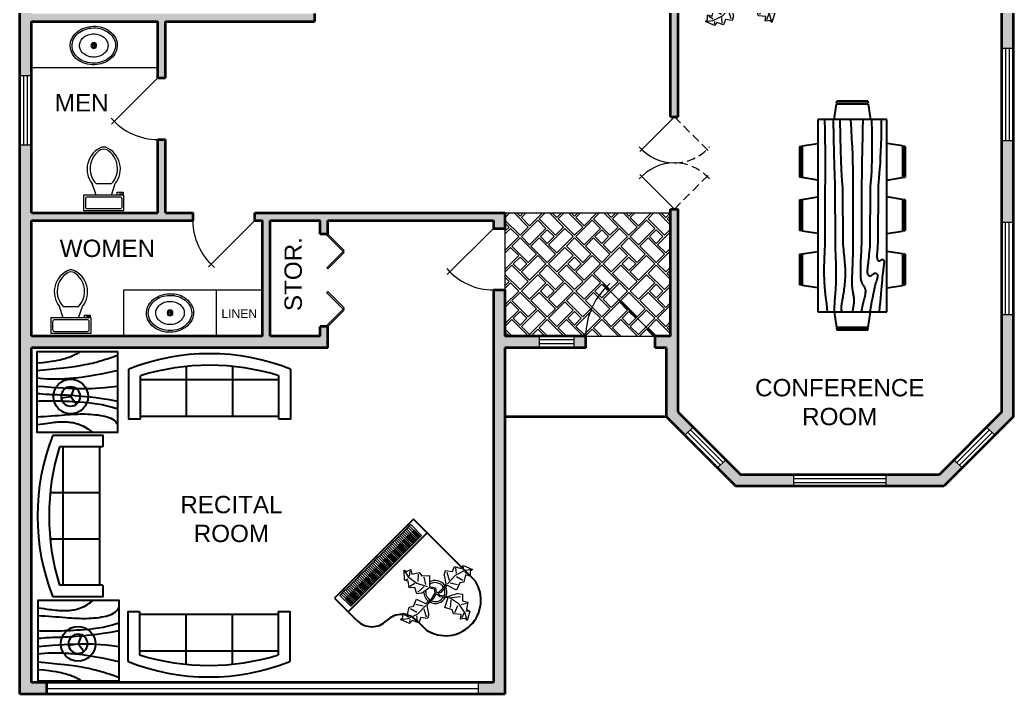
# Model space of a CAD drawing. Extents: x 122 to 1289, y 200 to 994.
# Drawn here: x 122 to 638, y 200 to 550 of the extents above; entities that cross this region are included whole.
import ezdxf

# ---------------------------------------------------------------- set-up
doc = ezdxf.new("R2010")
doc.units = 0
doc.header["$LTSCALE"] = 36
doc.header["$MEASUREMENT"] = 0
doc.linetypes.add('HIDDEN2', pattern=[0.1875, 0.125, -0.0625])
doc.layers.get('0').update_dxf_attribs({"linetype": 'CONTINUOUS', "lineweight": 20})
for name, color, linetype, lineweight in [('ANNOTATION', 161, 'CONTINUOUS', 30), ('base cabinets', 6, 'CONTINUOUS', 20), ('DOORS', 3, 'CONTINUOUS', 18), ('eqiupment', 2, 'CONTINUOUS', 25), ('FURNITURE', 3, 'CONTINUOUS', 30), ('plants', 7, 'CONTINUOUS', 20), ('PLUMBING', 52, 'CONTINUOUS', 20), ('TILE', 253, 'CONTINUOUS', 5), ('WALLS', 7, 'CONTINUOUS', 40), ('walls-pattern', 254, 'CONTINUOUS', 0), ('WINDOWS', 4, 'CONTINUOUS', 18)]:
    doc.layers.add(name, color=color, linetype=linetype, lineweight=lineweight)
doc.styles.add('ROMANS', font='arial.ttf')

# ---------------------------------------------------------------- blocks, each defined once
blk = doc.blocks.new('sqtable')
blk.add_line((0, -42), (42, -42))
for points in [[(0, -4), (1.704, -4.2172), (3.2358, -4.4188), (4.615, -4.604), (5.8615, -4.7721), (6.9951, -4.9224), (8.0357, -5.0541), (9.0031, -5.1667), (9.9171, -5.2594), (10.7951, -5.3316), (11.6445, -5.3836), (12.4702, -5.4157), (13.277, -5.4283), (14.0698, -5.4217), (14.8535, -5.3964), (15.6331, -5.3526), (16.4133, -5.2908), (17.1986, -5.2103), (17.9913, -5.1062), (18.793, -4.9727), (19.6056, -4.8038), (20.4307, -4.5937), (21.2701, -4.3365), (22.1256, -4.0262), (22.9989, -3.6571), (23.888, -3.2272), (24.7756, -2.7516), (25.6408, -2.2491), (26.4624, -1.7387), (27.2195, -1.2395), (27.891, -0.7703), (28.456, -0.3501), (28.8934, 0.002)], [(0, -42), (0, 0), (42, 0), (42, -42)], [(0, -8), (1.8203, -8.1001), (3.6741, -8.2149), (5.5411, -8.3408), (7.4011, -8.4741), (9.2339, -8.6112), (11.0193, -8.7484), (12.7371, -8.8821), (14.3671, -9.0086), (15.8954, -9.1246), (17.3337, -9.2278), (18.6997, -9.3159), (20.0116, -9.387), (21.2871, -9.4389), (22.5442, -9.4696), (23.8008, -9.477), (25.0749, -9.459), (26.3791, -9.4137), (27.7049, -9.3403), (29.0383, -9.2382), (30.3655, -9.1068), (31.6728, -8.9455), (32.9461, -8.7535), (34.1717, -8.5304), (35.3358, -8.2756), (36.4268, -7.9863), (37.443, -7.6521), (38.3849, -7.2603), (39.253, -6.7986), (40.048, -6.2542), (40.7705, -5.6147), (41.421, -4.8674), (42, -4)], [(42, -12), (39.1784, -12.8621), (36.4519, -13.5654), (33.8246, -14.1294), (31.3004, -14.5731), (28.8832, -14.9161), (26.577, -15.1775), (24.3858, -15.3768), (22.3136, -15.5332), (20.3622, -15.6632), (18.5254, -15.7718), (16.7947, -15.8612), (15.1618, -15.9338), (13.6183, -15.9916), (12.1558, -16.0369), (10.7659, -16.0718), (9.4403, -16.0987), (8.1703, -16.1191), (6.9461, -16.1325), (5.7577, -16.1377), (4.595, -16.1335), (3.4479, -16.1188), (2.3064, -16.0924), (1.1604, -16.0532), (0, -16)], [(42, -16), (37.6529, -16.7365), (33.8802, -17.329), (30.6179, -17.7961), (27.8015, -18.1561), (25.3668, -18.4275), (23.2497, -18.6288), (21.3859, -18.7785), (19.7111, -18.8949), (18.1693, -18.9939), (16.7375, -19.0795), (15.401, -19.1534), (14.1449, -19.217), (12.9544, -19.2717), (11.8148, -19.3191), (10.7113, -19.3606), (9.6291, -19.3976), (8.5534, -19.4323), (7.47, -19.4689), (6.3643, -19.5122), (5.222, -19.5672), (4.0288, -19.6386), (2.7703, -19.7313), (1.4321, -19.8501), (0, -20)], [(0, -24), (3.9243, -23.6805), (7.4766, -23.4138), (10.6891, -23.1954), (13.5943, -23.0205), (16.2247, -22.8847), (18.6125, -22.7832), (20.7903, -22.7116), (22.7903, -22.6651), (24.6563, -22.642), (26.4764, -22.6507), (28.35, -22.7024), (30.3766, -22.8084), (32.6555, -22.98), (35.2861, -23.2283), (38.3678, -23.5645), (42, -24)], [(42, -32), (37.392, -31.017), (33.4585, -30.2231), (30.1291, -29.5949), (27.3334, -29.109), (25.0009, -28.742), (23.0612, -28.4707), (21.4439, -28.2716), (20.0786, -28.1215), (18.8998, -28.0002), (17.8609, -27.9014), (16.9206, -27.8219), (16.0371, -27.7588), (15.1691, -27.709), (14.2748, -27.6693), (13.3128, -27.6368), (12.2415, -27.6083), (11.0295, -27.5824), (9.6867, -27.5643), (8.233, -27.5608), (6.6884, -27.5787), (5.0728, -27.6248), (3.4062, -27.7058), (1.7086, -27.8286), (0, -28)], [(0, -32), (5.4026, -32.5358), (9.9494, -33.019), (13.7424, -33.4553), (16.8834, -33.8505), (19.4743, -34.2106), (21.6171, -34.5413), (23.4136, -34.8486), (24.9657, -35.1382), (26.3614, -35.4156), (27.6332, -35.6841), (28.7995, -35.9467), (29.8788, -36.2064), (30.8897, -36.4661), (31.8507, -36.7288), (32.7802, -36.9973), (33.6968, -37.2747), (34.6175, -37.5635), (35.5531, -37.8651), (36.5128, -38.1805), (37.506, -38.5108), (38.5421, -38.8568), (39.6302, -39.2197), (40.7797, -39.6004), (42, -40)], [(0, -36), (3.0098, -36.2857), (5.5354, -36.5643), (7.6368, -36.8359), (9.374, -37.1009), (10.807, -37.3597), (11.9957, -37.6126), (13.0002, -37.8599), (13.8804, -38.102), (14.6874, -38.3393), (15.4365, -38.5729), (16.1338, -38.8041), (16.7858, -39.0341), (17.3987, -39.264), (17.9787, -39.4952), (18.5322, -39.7288), (19.0655, -39.9662), (19.5832, -40.2081), (20.0842, -40.4544), (20.5657, -40.7046), (21.0249, -40.9581), (21.459, -41.2144), (21.8653, -41.4731), (22.2409, -41.7335), (22.5831, -41.9951)]]:
    blk.add_lwpolyline(points)
blk = doc.blocks.new('sofa')
for p, q in [((-12.00002, -32.4421), (-12.00003, -6.5971)), ((11.99997, -32.4421), (11.99998, -6.5971)), ((-36.000027, -34), (-36.000027, -11.4696)), ((-35.999844, -13.3819), (35.9998, -13.3819)), ((35.99998, -34), (35.99998, -11.4696)), ((-36.000027, -32.4421), (35.99998, -32.4421))]:
    blk.add_line(p, q)
for points in [[(-36.000027, -34), (-42.000027, -34), (-42.000027, -8)], [(41.99998, -8), (41.99998, -34), (35.99998, -34)]]:
    blk.add_lwpolyline(points)
for centre, radius, start, end in [((0, -114.25), 114.25, 68.43141, 111.5686), ((-0.00001, -127.1968), 121.1968, 72.72033, 107.2797)]:
    blk.add_arc(centre, radius, start, end)
blk = doc.blocks.new('piano')
for p, q in [((-29, 8.250005), (-29, -27.249995)), ((7, 1.250005), (7, 8.250005)), ((29, -20.749995), (29, -27.249995)), ((29, -27.249995), (-29, -27.249995)), ((-29, -27.249995), (-29, -37.249995)), ((29, -37.249995), (29, -27.249995)), ((-29, -37.249995), (29, -37.249995))]:
    blk.add_line(p, q)
at = {"lineweight": 0}
for p, q in [((-26, -28.249995), (26, -28.249995)), ((-26, -36.249995), (-26, -28.249995)), ((-25.25, -33.249995), (-25.25, -28.249995)), ((-24.75, -28.249995), (-24.75, -33.249995)), ((-24.25, -33.249995), (-24.25, -28.249995)), ((-23.75, -28.249995), (-23.75, -33.249995)), ((-23, -36.249995), (-23, -28.249995)), ((-22.25, -33.249995), (-22.25, -28.249995)), ((-21.75, -28.249995), (-21.75, -33.249995)), ((-21.25, -33.249995), (-21.25, -28.249995)), ((-20.75, -28.249995), (-20.75, -33.249995)), ((-20.25, -33.249995), (-20.25, -28.249995)), ((-19.75, -28.249995), (-19.75, -33.249995)), ((-19, -36.249995), (-19, -28.249995)), ((-18.25, -33.249995), (-18.25, -28.249995)), ((-17.75, -28.249995), (-17.75, -33.249995)), ((-17.25, -33.249995), (-17.25, -28.249995)), ((-16.75, -28.249995), (-16.75, -33.249995)), ((-16, -36.249995), (-16, -28.249995)), ((-15.25, -33.249995), (-15.25, -28.249995)), ((-14.75, -28.249995), (-14.75, -33.249995)), ((-14.25, -33.249995), (-14.25, -28.249995)), ((-13.75, -28.249995), (-13.75, -33.249995)), ((-13.25, -33.249995), (-13.25, -28.249995)), ((-12.75, -28.249995), (-12.75, -33.249995)), ((-12, -36.249995), (-12, -28.249995)), ((-11.25, -33.249995), (-11.25, -28.249995)), ((-10.75, -28.249995), (-10.75, -33.249995)), ((-10.25, -33.249995), (-10.25, -28.249995)), ((-9.75, -28.249995), (-9.75, -33.249995)), ((-9, -36.249995), (-9, -28.249995)), ((-8.25, -33.249995), (-8.25, -28.249995)), ((-7.75, -28.249995), (-7.75, -33.249995)), ((-7.25, -33.249995), (-7.25, -28.249995)), ((-6.75, -28.249995), (-6.75, -33.249995)), ((-6.25, -33.249995), (-6.25, -28.249995)), ((-5.75, -28.249995), (-5.75, -33.249995)), ((-5, -36.249995), (-5, -28.249995)), ((-4.25, -33.249995), (-4.25, -28.249995)), ((-3.75, -28.249995), (-3.75, -33.249995)), ((-3.25, -33.249995), (-3.25, -28.249995)), ((-2.75, -28.249995), (-2.75, -33.249995)), ((-2, -36.249995), (-2, -28.249995)), ((-1.25, -33.249995), (-1.25, -28.249995)), ((-0.75, -28.249995), (-0.75, -33.249995)), ((-0.25, -33.249995), (-0.25, -28.249995)), ((0.25, -28.249995), (0.25, -33.249995)), ((0.75, -33.249995), (0.75, -28.249995)), ((1.25, -28.249995), (1.25, -33.249995)), ((2, -36.249995), (2, -28.249995)), ((2.75, -33.249995), (2.75, -28.249995)), ((3.25, -28.249995), (3.25, -33.249995)), ((3.75, -33.249995), (3.75, -28.249995)), ((4.25, -28.249995), (4.25, -33.249995)), ((5, -36.249995), (5, -28.249995)), ((5.75, -33.249995), (5.75, -28.249995)), ((6.25, -28.249995), (6.25, -33.249995)), ((6.75, -33.249995), (6.75, -28.249995)), ((7.25, -28.249995), (7.25, -33.249995)), ((7.75, -33.249995), (7.75, -28.249995)), ((8.25, -28.249995), (8.25, -33.249995)), ((9, -36.249995), (9, -28.249995)), ((9.75, -33.249995), (9.75, -28.249995)), ((10.25, -28.249995), (10.25, -33.249995)), ((10.75, -33.249995), (10.75, -28.249995)), ((11.25, -28.249995), (11.25, -33.249995)), ((12, -36.249995), (12, -28.249995)), ((12.75, -33.249995), (12.75, -28.249995)), ((13.25, -28.249995), (13.25, -33.249995)), ((13.75, -33.249995), (13.75, -28.249995)), ((14.25, -28.249995), (14.25, -33.249995)), ((14.75, -33.249995), (14.75, -28.249995)), ((15.25, -28.249995), (15.25, -33.249995)), ((16, -36.249995), (16, -28.249995)), ((16.75, -33.249995), (16.75, -28.249995)), ((17.25, -28.249995), (17.25, -33.249995)), ((17.75, -33.249995), (17.75, -28.249995)), ((18.25, -28.249995), (18.25, -33.249995)), ((19, -36.249995), (19, -28.249995)), ((19.75, -33.249995), (19.75, -28.249995)), ((20.25, -28.249995), (20.25, -33.249995)), ((20.75, -33.249995), (20.75, -28.249995)), ((21.25, -28.249995), (21.25, -33.249995)), ((21.75, -33.249995), (21.75, -28.249995)), ((22.25, -28.249995), (22.25, -33.249995)), ((23, -36.249995), (23, -28.249995)), ((23.75, -33.249995), (23.75, -28.249995)), ((24.25, -28.249995), (24.25, -33.249995)), ((24.75, -33.249995), (24.75, -28.249995)), ((25.25, -28.249995), (25.25, -33.249995)), ((26, -36.249995), (26, -28.249995)), ((-25, -33.249995), (-25.25, -33.249995)), ((-25, -36.249995), (-25, -33.249995)), ((-24.75, -33.249995), (-25, -33.249995)), ((-24, -33.249995), (-24.25, -33.249995)), ((-24, -36.249995), (-24, -33.249995)), ((-23.75, -33.249995), (-24, -33.249995)), ((-22, -33.249995), (-22.25, -33.249995)), ((-22, -36.249995), (-22, -33.249995)), ((-21.75, -33.249995), (-22, -33.249995)), ((-21, -33.249995), (-21.25, -33.249995)), ((-21, -36.249995), (-21, -33.249995)), ((-20.75, -33.249995), (-21, -33.249995)), ((-20, -33.249995), (-20.25, -33.249995)), ((-20, -36.249995), (-20, -33.249995)), ((-19.75, -33.249995), (-20, -33.249995)), ((-18, -33.249995), (-18.25, -33.249995)), ((-18, -36.249995), (-18, -33.249995)), ((-17.75, -33.249995), (-18, -33.249995)), ((-17, -33.249995), (-17.25, -33.249995)), ((-17, -36.249995), (-17, -33.249995)), ((-16.75, -33.249995), (-17, -33.249995)), ((-15, -33.249995), (-15.25, -33.249995)), ((-15, -36.249995), (-15, -33.249995)), ((-14.75, -33.249995), (-15, -33.249995)), ((-14, -33.249995), (-14.25, -33.249995)), ((-14, -36.249995), (-14, -33.249995)), ((-13.75, -33.249995), (-14, -33.249995)), ((-13, -33.249995), (-13.25, -33.249995)), ((-13, -36.249995), (-13, -33.249995)), ((-12.75, -33.249995), (-13, -33.249995)), ((-11, -33.249995), (-11.25, -33.249995)), ((-11, -36.249995), (-11, -33.249995)), ((-10.75, -33.249995), (-11, -33.249995)), ((-10, -33.249995), (-10.25, -33.249995)), ((-10, -36.249995), (-10, -33.249995)), ((-9.75, -33.249995), (-10, -33.249995)), ((-8, -33.249995), (-8.25, -33.249995)), ((-8, -36.249995), (-8, -33.249995)), ((-7.75, -33.249995), (-8, -33.249995)), ((-7, -33.249995), (-7.25, -33.249995)), ((-7, -36.249995), (-7, -33.249995)), ((-6.75, -33.249995), (-7, -33.249995)), ((-6, -33.249995), (-6.25, -33.249995)), ((-6, -36.249995), (-6, -33.249995)), ((-5.75, -33.249995), (-6, -33.249995)), ((-4, -33.249995), (-4.25, -33.249995)), ((-4, -36.249995), (-4, -33.249995)), ((-3.75, -33.249995), (-4, -33.249995)), ((-3, -33.249995), (-3.25, -33.249995)), ((-3, -36.249995), (-3, -33.249995)), ((-2.75, -33.249995), (-3, -33.249995)), ((-1, -33.249995), (-1.25, -33.249995)), ((-1, -36.249995), (-1, -33.249995)), ((-0.75, -33.249995), (-1, -33.249995)), ((0, -33.249995), (-0.25, -33.249995)), ((0, -36.249995), (0, -33.249995)), ((0.25, -33.249995), (0, -33.249995)), ((1, -33.249995), (0.75, -33.249995)), ((1, -36.249995), (1, -33.249995)), ((1.25, -33.249995), (1, -33.249995)), ((3, -33.249995), (2.75, -33.249995)), ((3, -36.249995), (3, -33.249995)), ((3.25, -33.249995), (3, -33.249995)), ((4, -33.249995), (3.75, -33.249995)), ((4, -36.249995), (4, -33.249995)), ((4.25, -33.249995), (4, -33.249995)), ((6, -33.249995), (5.75, -33.249995)), ((6, -36.249995), (6, -33.249995)), ((6.25, -33.249995), (6, -33.249995)), ((7, -33.249995), (6.75, -33.249995)), ((7, -36.249995), (7, -33.249995)), ((7.25, -33.249995), (7, -33.249995)), ((8, -33.249995), (7.75, -33.249995)), ((8, -36.249995), (8, -33.249995)), ((8.25, -33.249995), (8, -33.249995)), ((10, -33.249995), (9.75, -33.249995)), ((10, -36.249995), (10, -33.249995)), ((10.25, -33.249995), (10, -33.249995)), ((11, -33.249995), (10.75, -33.249995)), ((11, -36.249995), (11, -33.249995)), ((11.25, -33.249995), (11, -33.249995)), ((13, -33.249995), (12.75, -33.249995)), ((13, -36.249995), (13, -33.249995)), ((13.25, -33.249995), (13, -33.249995)), ((14, -33.249995), (13.75, -33.249995)), ((14, -36.249995), (14, -33.249995)), ((14.25, -33.249995), (14, -33.249995)), ((15, -33.249995), (14.75, -33.249995)), ((15, -36.249995), (15, -33.249995)), ((15.25, -33.249995), (15, -33.249995)), ((17, -33.249995), (16.75, -33.249995)), ((17, -36.249995), (17, -33.249995)), ((17.25, -33.249995), (17, -33.249995)), ((18, -33.249995), (17.75, -33.249995)), ((18, -36.249995), (18, -33.249995)), ((18.25, -33.249995), (18, -33.249995)), ((20, -33.249995), (19.75, -33.249995)), ((20, -36.249995), (20, -33.249995)), ((20.25, -33.249995), (20, -33.249995)), ((21, -33.249995), (20.75, -33.249995)), ((21, -36.249995), (21, -33.249995)), ((21.25, -33.249995), (21, -33.249995)), ((22, -33.249995), (21.75, -33.249995)), ((22, -36.249995), (22, -33.249995)), ((22.25, -33.249995), (22, -33.249995)), ((24, -33.249995), (23.75, -33.249995)), ((24, -36.249995), (24, -33.249995)), ((24.25, -33.249995), (24, -33.249995)), ((25, -33.249995), (24.75, -33.249995)), ((25, -36.249995), (25, -33.249995)), ((25.25, -33.249995), (25, -33.249995)), ((-26, -36.249995), (-25, -36.249995)), ((-25, -36.249995), (-24, -36.249995)), ((-24, -36.249995), (-23, -36.249995)), ((-23, -36.249995), (-22, -36.249995)), ((-22, -36.249995), (-21, -36.249995)), ((-21, -36.249995), (-20, -36.249995)), ((-20, -36.249995), (-19, -36.249995)), ((-19, -36.249995), (-18, -36.249995)), ((-18, -36.249995), (-17, -36.249995)), ((-17, -36.249995), (-16, -36.249995)), ((-16, -36.249995), (-15, -36.249995)), ((-15, -36.249995), (-14, -36.249995)), ((-14, -36.249995), (-13, -36.249995)), ((-13, -36.249995), (-12, -36.249995)), ((-12, -36.249995), (-11, -36.249995)), ((-11, -36.249995), (-10, -36.249995)), ((-10, -36.249995), (-9, -36.249995)), ((-9, -36.249995), (-8, -36.249995)), ((-8, -36.249995), (-7, -36.249995)), ((-7, -36.249995), (-6, -36.249995)), ((-6, -36.249995), (-5, -36.249995)), ((-5, -36.249995), (-4, -36.249995)), ((-4, -36.249995), (-3, -36.249995)), ((-3, -36.249995), (-2, -36.249995)), ((-2, -36.249995), (-1, -36.249995)), ((-1, -36.249995), (0, -36.249995)), ((0, -36.249995), (1, -36.249995)), ((1, -36.249995), (2, -36.249995)), ((2, -36.249995), (3, -36.249995)), ((3, -36.249995), (4, -36.249995)), ((4, -36.249995), (5, -36.249995)), ((5, -36.249995), (6, -36.249995)), ((6, -36.249995), (7, -36.249995)), ((7, -36.249995), (8, -36.249995)), ((8, -36.249995), (9, -36.249995)), ((9, -36.249995), (10, -36.249995)), ((10, -36.249995), (11, -36.249995)), ((11, -36.249995), (12, -36.249995)), ((12, -36.249995), (13, -36.249995)), ((13, -36.249995), (14, -36.249995)), ((14, -36.249995), (15, -36.249995)), ((15, -36.249995), (16, -36.249995)), ((16, -36.249995), (17, -36.249995)), ((17, -36.249995), (18, -36.249995)), ((18, -36.249995), (19, -36.249995)), ((19, -36.249995), (20, -36.249995)), ((20, -36.249995), (21, -36.249995)), ((21, -36.249995), (22, -36.249995)), ((22, -36.249995), (23, -36.249995)), ((23, -36.249995), (24, -36.249995)), ((24, -36.249995), (25, -36.249995)), ((25, -36.249995), (26, -36.249995))]:
    blk.add_line(p, q, dxfattribs=at)
for centre, radius, start, end in [((-11, 4.327585), 18.42241, 12.29325, 167.7067), ((18, 1.250005), 11, 177.3974, 270), ((18, -20.749995), 11, 0, 90)]:
    blk.add_arc(centre, radius, start, end)
blk = doc.blocks.new('toliet')
for p, q in [((9.5, -6), (9.5, -2)), ((-10, -9.5), (-10, -8.5)), ((-10, -8.5), (-8, -8.5)), ((-7, -9.5), (-10, -9.5)), ((-8, -8.5), (-8, -8)), ((-7, -8), (-7, -9.5)), ((-4, -8), (-6, -14)), ((4, -8), (6, -14)), ((4, -14), (-4, -14))]:
    blk.add_line(p, q)
blk.add_lwpolyline([(10.5, -8), (10.5, 0), (-10.5, 0), (-10.5, -8)], close=True)
for points in [[(-9.5, -2), (-9.5, -6)], [(8.5, -1), (-8.5, -1)], [(-8.5, -7), (8.5, -7)]]:
    blk.add_lwpolyline(points)
for centre, radius, start, end in [((-8.62, -1.88), 0.884, 81.8699, 188.1301), ((8.62, -1.88), 0.884, 351.8699, 98.1301), ((-8.62, -6.12), 0.884, 171.8699, 278.1301), ((8.62, -6.12), 0.884, 261.8699, 8.1301), ((3.52, -21.58), 12.17, 141.4691, 247.9714), ((4.2, -21.82), 11.33, 136.3677, 238.9468), ((-3.52, -21.58), 12.17, 292.0284, 38.5307), ((-4.2, -21.82), 11.33, 301.053, 43.6321), ((0, -27.88), 4, 245.7318, 294.2682), ((0, -29), 4, 254.8605, 285.1395)]:
    blk.add_arc(centre, radius, start, end)
blk = doc.blocks.new('sink')
for p, q in [((-1, 0), (1, 0)), ((0, 1), (0, -1))]:
    blk.add_line(p, q)
for points in [[(-12.23, 0.39, 0.117634), (-11.46, -3.36, 0.104469), (-8.88, -6.8, 0.090016), (-5.08, -9.07, 0.08192), (-0.32, -10.02, 0.08192), (4.49, -9.38, 0.090016), (8.42, -7.36, 0.104469), (11.22, -4.09, 0.117634), (12.23, -0.39, 0.117634), (11.46, 3.36, 0.104469), (8.88, 6.8, 0.090016), (5.08, 9.07, 0.08192), (0.32, 10.02, 0.08192), (-4.49, 9.38, 0.090016), (-8.42, 7.36, 0.104469), (-11.22, 4.09, 0.117634)], [(-11.29, 0.16, 0.118622), (-10.52, -3.25, 0.104678), (-8.07, -6.36, 0.089562), (-4.54, -8.37, 0.081185), (-0.13, -9.15, 0.081185), (4.3, -8.49, 0.089562), (7.89, -6.58, 0.104678), (10.42, -3.55, 0.118622), (11.29, -0.16, 0.118622), (10.52, 3.25, 0.104678), (8.07, 6.36, 0.089562), (4.54, 8.37, 0.081185), (0.13, 9.15, 0.081185), (-4.3, 8.49, 0.089562), (-7.89, 6.58, 0.104678), (-10.42, 3.55, 0.118622)], [(-7.42, 0.08, 0.118283), (-6.91, -2.17, 0.104607), (-5.29, -4.21, 0.089718), (-2.97, -5.53, 0.081436), (-0.07, -6.04, 0.081436), (2.84, -5.59, 0.089718), (5.2, -4.33, 0.104607), (6.86, -2.32, 0.118283), (7.42, -0.08, 0.118283), (6.91, 2.17, 0.104607), (5.29, 4.21, 0.089718), (2.97, 5.53, 0.081436), (0.07, 6.04, 0.081436), (-2.84, 5.59, 0.089718), (-5.2, 4.33, 0.104607), (-6.86, 2.32, 0.118283)]]:
    blk.add_lwpolyline(points, format="xyb", close=True)
for radius in [1.5, 1]:
    blk.add_circle((0, 0), radius)
blk = doc.blocks.new('DOOR')
blk.add_line((0, 0), (-0.75, 0.75))
at = {"lineweight": 5}
blk.add_arc((0, 0), 1, 130.658, 180, dxfattribs=at)
blk = doc.blocks.new('5ft bifold')
at = {"layer": 'DOORS'}
for points in [[(-0.7071, 59.2929), (0, 60), (10.6066, 49.3934), (9.8995, 48.6863)], [(-0.7071, 38.0797), (9.8995, 48.6863), (10.6066, 47.9792), (0, 37.3726)], [(-0.7071, 21.9203), (0, 22.6275), (10.6066, 12.0208), (9.8995, 11.3137)], [(-0.7071, 0.7071), (9.8995, 11.3137), (10.6066, 10.6067), (0, 0)]]:
    blk.add_lwpolyline(points, close=True, dxfattribs=at)
blk = doc.blocks.new('plant')
for p, q in [((-16.0159, 6.3329), (-16.2005, 11.4774)), ((-16.2005, 11.4774), (-14.8639, 10.7964)), ((-16.2005, 11.4774), (-13.9899, 8.1064)), ((-14.8639, 10.7964), (-12.6195, 11.8975)), ((-13.3174, 8.325), (-13.0735, 11.0065)), ((-12.6195, 11.8975), (-12.1909, 9.4345)), ((4.6914, 8.8812), (5.3859, 11.2828)), ((5.3859, 11.2828), (8.8871, 10.7908)), ((5.9878, 10.4842), (7.1971, 6.3869)), ((8.8871, 10.7908), (9.9809, 13.4933)), ((9.9809, 13.4933), (13.3837, 12.301)), ((15.3859, 11.3055), (10.3916, 8.7942)), ((10.5828, 12.6946), (10.8893, 9.7953)), ((13.3837, 12.301), (14.68, 13.9039)), ((14.5816, 13.2037), (14.3848, 11.8033)), ((14.68, 13.9039), (19.3848, 11.8146)), ((15.2875, 10.6053), (17.5907, 9.2105)), ((19.3848, 11.8146), (15.3859, 11.3055)), ((19.3848, 11.8146), (18.1868, 10.9119)), ((18.1868, 10.9119), (18.1925, 8.4119)), ((-14.0069, 5.8704), (-16.0159, 6.3329)), ((-15.3434, 6.5514), (-13.9984, 6.9884)), ((-13.5868, 2.2894), (-14.0069, 5.8704)), ((-13.9899, 8.1064), (-9.5434, 4.7185)), ((-12.1909, 9.4345), (-8.3829, 10.3)), ((-8.8369, 9.409), (-9.0894, 5.6095)), ((-8.3829, 10.3), (-7.0549, 8.501)), ((-7.0549, 8.501), (-3.0284, 8.6941)), ((-4.8529, 4.012), (-5.7184, 7.82)), ((-3.0284, 8.6941), (-3.0709, 3.1041)), ((4.6914, 8.8812), (5.5014, 4.4831)), ((10.3916, 8.7942), (6.2847, 4.4028)), ((14.2977, 6.1031), (10.9934, 7.9956)), ((14.8995, 5.3044), (12.7005, 4.8994)), ((15.7909, 9.1065), (14.8995, 5.3044)), ((18.1925, 8.4119), (15.7909, 9.1065)), ((-10.6784, 2.491), (-13.5868, 2.2894)), ((-13.1329, 3.1804), (-10.6614, 4.727)), ((-9.5858, -0.8715), (-10.6784, 2.491)), ((-9.5434, 4.7185), (-4.1917, 2.9888)), ((-9.1318, 0.0195), (-5.9793, 2.9025)), ((-7.1228, -0.443), (-3.5248, 2.2131)), ((-3.5248, 2.2131), (-3.3011, 2.4355)), ((-3.3011, 2.4355), (-0.5306, 1.7947)), ((-3.0709, 3.1041), (0.0797, 2.3163)), ((-0.5306, 1.7947), (-0.2255, -0.5527)), ((-0.5306, 1.7947), (-0.5306, 1.7947)), ((0.0797, 2.3163), (0.4866, -0.031)), ((0.4866, -0.031), (2.1141, 0.2298)), ((2.1141, 0.2298), (5.4346, 3.9146)), ((6.1032, 3.6844), (2.8262, -0.031)), ((5.4346, 3.9146), (5.5014, 4.4831)), ((11.1089, 1.1958), (6.1032, 3.6844)), ((7.7005, 4.8881), (11.5025, 3.9967)), ((12.7005, 4.8994), (11.1089, 1.1958)), ((-11.3237, -7.2629), (-9.7321, -3.5593)), ((-9.7321, -3.5593), (-4.7264, -6.0479)), ((-7.1228, -0.443), (-9.5858, -0.8715)), ((-2.019, -3.6148), (-4.7264, -6.0479)), ((-4.0579, -6.2781), (-0.9375, -3.1608)), ((-2.019, -3.6148), (-0.2255, -0.5527)), ((-0.9375, -3.1608), (0.5883, -0.8135)), ((0.5883, -0.8135), (2.2447, -2.0916)), ((2.8262, -0.031), (1.3003, -0.5527)), ((1.3003, -0.5527), (2.4193, -1.4655)), ((2.2447, -2.0916), (6.7108, -2.6626)), ((2.4193, -1.4655), (6.895, -2.1175)), ((4.943, -7.9659), (6.7108, -2.6626)), ((11.6605, -0.5413), (6.895, -2.1175)), ((12.3677, -6.1981), (7.219, -2.6772)), ((8.125, -4.0768), (7.7715, -7.9659)), ((8.3544, -2.7453), (13.1973, -2.1704)), ((11.6605, -0.5413), (14.1354, -0.8948)), ((14.1354, -0.8948), (14.1354, -4.4304)), ((14.1354, -4.4304), (16.9638, -5.1375)), ((16.9638, -5.1375), (16.2567, -8.673)), ((-14.4141, -11.4699), (-13.5228, -7.6679)), ((-13.5228, -7.6679), (-11.3237, -7.2629)), ((-12.921, -8.4665), (-9.6166, -10.359)), ((-6.3237, -7.2516), (-10.1257, -6.3602)), ((-9.0148, -11.1577), (-4.9047, -6.8122)), ((-4.611, -12.8477), (-5.8203, -8.7504)), ((-4.1246, -6.8466), (-4.0579, -6.2781)), ((-3.3146, -11.2447), (-4.1246, -6.8466)), ((8.8321, -9.0266), (4.943, -7.9659)), ((9.5392, -11.1479), (8.8321, -9.0266)), ((10.2463, -10.4408), (11.6605, -6.9053)), ((15.5496, -10.7943), (12.3677, -6.1981)), ((16.2567, -5.8446), (13.4283, -6.5517)), ((17.3174, -9.7337), (15.9032, -9.7337)), ((16.2567, -8.673), (18.0245, -9.7337)), ((18.0245, -9.7337), (16.6103, -14.6834)), ((-18.008, -14.1781), (-16.8101, -13.2754)), ((-18.008, -14.1781), (-14.0091, -13.669)), ((-13.3032, -16.2674), (-18.008, -14.1781)), ((-16.8101, -13.2754), (-16.8157, -10.7754)), ((-16.8157, -10.7754), (-14.4141, -11.4699)), ((-13.9107, -12.9688), (-16.2139, -11.574)), ((-14.0091, -13.669), (-9.0148, -11.1577)), ((-12.0069, -14.6645), (-13.3032, -16.2674)), ((-13.2048, -15.5672), (-13.008, -14.1668)), ((-8.6042, -15.8568), (-12.0069, -14.6645)), ((-9.206, -15.0581), (-9.5126, -12.1588)), ((-7.5103, -13.1543), (-8.6042, -15.8568)), ((-4.0092, -13.6463), (-7.5103, -13.1543)), ((-3.3146, -11.2447), (-4.0092, -13.6463)), ((13.4283, -11.5015), (9.5392, -11.1479)), ((13.0748, -13.9763), (13.4283, -11.5015)), ((15.5496, -13.6228), (13.0748, -13.9763)), ((14.8425, -10.7943), (13.7819, -13.2692)), ((16.6103, -14.6834), (15.5496, -10.7943)), ((16.6103, -14.6834), (15.5496, -13.6228))]:
    blk.add_line(p, q)
for centre, radius, start, end in [((0, 0), 6.1275, 34.37569, 120.1028), ((0.0308, 0.1664), 6, 178.6147, 235.1169), ((0.0308, 0.1664), 5, 168.1647, 238.6725), ((-0.0601, -0.2075), 5.2461, 33.82192, 124.9414), ((-0.2664, 0.1682), 5.2775, 338.4094, 20.03007), ((-0.098, 0.1364), 6.1288, 341.2017, 26.09184), ((-0.0234, 0.3825), 6.1492, 242.5812, 331.2714), ((-0.1102, 0.4886), 5.2883, 247.3711, 327.472)]:
    blk.add_arc(centre, radius, start, end)
blk = doc.blocks.new('lamp')
for p, q in [((-4.95, -0.71), (0, 0)), ((1.86, 4.64), (0, 0)), ((0, 0), (3.09, -3.93))]:
    blk.add_line(p, q)
blk.add_lwpolyline([(-5, 0, 1), (5, 0, 1)], format="xyb", close=True)
blk.add_circle((0, 0), 9)
blk = doc.blocks.new('dtable')
for p, q in [((-50.23, 26), (-51.48, 18)), ((-50.23, 26), (-33.76, 26)), ((-50, 27.5), (-50.16, 26.5)), ((-33.84, 26.5), (-50.15, 26.5)), ((-50, 27.5), (-34, 27.5)), ((-33.84, 26.5), (-34, 27.5)), ((-32.51, 18), (-33.77, 26)), ((-22.5, 26), (-23.76, 18)), ((-22.5, 26), (-6.03, 26)), ((-22.27, 27.5), (-22.43, 26.5)), ((-6.11, 26.5), (-22.42, 26.5)), ((-22.27, 27.5), (-6.27, 27.5)), ((-6.11, 26.5), (-6.27, 27.5)), ((-4.79, 18), (-6.04, 26)), ((5.77, 26), (4.52, 18)), ((5.77, 26), (22.24, 26)), ((6, 27.5), (5.84, 26.5)), ((22.16, 26.5), (5.85, 26.5)), ((6, 27.5), (22, 27.5)), ((22.16, 26.5), (22, 27.5)), ((23.48, 18), (22.23, 26)), ((36, 18), (-64, 18)), ((-64, 18), (-64, -18)), ((36, -18), (36, 18)), ((-73.5, 8), (-72.5, 8.16)), ((-73.5, 8), (-73.5, -8)), ((-72.5, -8.16), (-72.5, 8.16)), ((-72, 8.24), (-64, 9.49)), ((-72, 8.23), (-72, -8.24)), ((44, 8.23), (36, 9.48)), ((44, 8.23), (44, -8.24)), ((45.5, 8), (44.5, 8.16)), ((44.5, -8.16), (44.5, 8.15)), ((45.5, 8), (45.5, -8)), ((-72.5, -8.15), (-73.5, -8)), ((-64, -9.48), (-72, -8.23)), ((36, -9.48), (44, -8.23)), ((44.5, -8.16), (45.5, -8)), ((-64, -18), (36, -18)), ((-50.23, -26), (-51.48, -18)), ((-32.51, -18), (-33.77, -26)), ((-22.5, -26), (-23.76, -18)), ((-4.79, -18), (-6.04, -26)), ((5.77, -26), (4.52, -18)), ((23.48, -18), (22.23, -26)), ((-50.23, -26), (-33.76, -26)), ((-50, -27.5), (-50.16, -26.5)), ((-33.84, -26.5), (-50.15, -26.5)), ((-50, -27.5), (-34, -27.5)), ((-33.84, -26.5), (-34, -27.5)), ((-22.5, -26), (-6.03, -26)), ((-22.27, -27.5), (-22.43, -26.5)), ((-6.11, -26.5), (-22.42, -26.5)), ((-22.27, -27.5), (-6.27, -27.5)), ((-6.11, -26.5), (-6.27, -27.5)), ((5.77, -26), (22.24, -26)), ((6, -27.5), (5.84, -26.5)), ((22.16, -26.5), (5.85, -26.5)), ((6, -27.5), (22, -27.5)), ((22.16, -26.5), (22, -27.5))]:
    blk.add_line(p, q)
for points in [[(-64, 15), (-59.18, 14.98), (-54.81, 14.92), (-50.85, 14.82), (-47.28, 14.69), (-44.04, 14.54), (-41.1, 14.37), (-38.42, 14.19), (-35.96, 14), (-33.69, 13.82), (-31.6, 13.63), (-29.7, 13.46), (0.04, 13.29), (1.59, 13.14), (2.98, 13.02), (4.2, 12.91), (5.25, 12.83), (6.14, 12.79), (6.88, 12.77), (7.49, 12.78), (7.98, 12.81), (8.37, 12.87), (8.67, 12.95), (8.9, 13.05), (9.08, 13.17), (9.22, 13.3), (9.32, 13.44), (9.39, 13.6), (9.43, 13.76), (9.44, 13.93), (9.42, 14.09), (9.39, 14.26), (9.33, 14.42), (9.26, 14.57), (9.18, 14.71), (9.1, 14.85), (9.01, 14.99), (8.93, 15.12), (8.85, 15.25), (8.79, 15.37), (8.75, 15.5), (8.73, 15.62), (8.73, 15.75), (8.76, 15.87), (8.81, 15.98), (8.89, 16.08), (8.98, 16.18), (9.11, 16.26), (9.25, 16.33), (9.42, 16.39), (9.62, 16.43), (9.85, 16.45), (10.12, 16.46), (10.45, 16.45), (10.82, 16.43), (11.25, 16.39), (11.75, 16.33), (12.32, 16.26), (12.97, 16.18), (13.72, 16.08), (14.57, 15.97), (15.54, 15.85), (16.64, 15.71), (17.89, 15.57), (19.29, 15.42), (20.86, 15.26), (22.59, 15.09), (24.47, 14.92), (26.51, 14.74), (28.68, 14.56), (30.99, 14.37), (33.43, 14.19), (36, 14)], [(-64, 10), (-56.98, 10.15), (-51.17, 10.21), (-46.42, 10.2), (-42.57, 10.14), (-39.44, 10.03), (-36.88, 9.9), (-34.72, 9.74), (-32.79, 9.59), (-30.97, 9.43), (-29.22, 9.29), (0.44, 9.15), (2.03, 9.01), (3.53, 8.88), (4.94, 8.75), (6.27, 8.63), (7.5, 8.5), (8.64, 8.38), (9.69, 8.25), (10.65, 8.14), (11.53, 8.03), (12.33, 7.94), (13.04, 7.86), (13.68, 7.79), (14.25, 7.75), (14.75, 7.73), (15.18, 7.73), (15.55, 7.76), (15.88, 7.8), (16.15, 7.87), (16.38, 7.95), (16.58, 8.05), (16.75, 8.17), (16.89, 8.3), (17.01, 8.45), (17.11, 8.6), (17.18, 8.77), (17.22, 8.95), (17.23, 9.13), (17.21, 9.31), (17.17, 9.5), (17.09, 9.69), (16.99, 9.88), (16.86, 10.06), (16.73, 10.25), (16.59, 10.44), (16.44, 10.62), (16.3, 10.81), (16.17, 11), (16.05, 11.19), (15.95, 11.37), (15.88, 11.56), (15.82, 11.74), (15.8, 11.92), (15.8, 12.09), (15.84, 12.26), (15.92, 12.42), (16.03, 12.57), (16.18, 12.71), (16.36, 12.83), (16.57, 12.94), (16.81, 13.02), (17.08, 13.07), (17.36, 13.1), (17.67, 13.08), (17.99, 13.03), (18.34, 12.95), (18.74, 12.83), (19.19, 12.68), (19.72, 12.51), (20.33, 12.32), (21.05, 12.1), (21.88, 11.88), (22.84, 11.63), (23.96, 11.37), (25.28, 11.09), (26.83, 10.77), (28.64, 10.4), (30.75, 9.99), (33.19, 9.53), (36, 9)], [(-64, 5.5), (-58.72, 5.34), (-54.07, 5.21), (-49.99, 5.12), (-46.43, 5.05), (-43.3, 5.01), (-40.55, 4.98), (-38.11, 4.95), (-35.92, 4.92), (-33.91, 4.88), (-32.06, 4.84), (-30.34, 4.79), (-28.74, 4.74), (0.77, 4.68), (2.22, 4.62), (3.62, 4.56), (5, 4.5), (6.37, 4.44), (7.73, 4.38), (9.07, 4.32), (10.38, 4.27), (11.63, 4.23), (12.83, 4.2), (13.96, 4.17), (15, 4.17), (15.95, 4.17), (16.82, 4.2), (17.6, 4.24), (18.3, 4.29), (18.93, 4.36), (19.49, 4.45), (19.98, 4.55), (20.42, 4.67), (20.8, 4.8), (21.13, 4.94), (21.42, 5.1), (21.69, 5.26), (21.93, 5.43), (22.15, 5.59), (22.37, 5.76), (22.58, 5.92), (22.81, 6.07), (23.04, 6.21), (23.29, 6.34), (23.55, 6.46), (23.84, 6.56), (24.14, 6.64), (24.47, 6.71), (24.83, 6.75), (25.22, 6.77), (25.64, 6.77), (26.09, 6.74), (26.55, 6.7), (27.04, 6.63), (27.54, 6.55), (28.06, 6.45), (28.58, 6.33), (29.12, 6.2), (29.71, 6.05), (30.37, 5.87), (31.14, 5.67), (32.05, 5.43), (33.14, 5.16), (34.45, 4.85), (36, 4.5)], [(-64, -1), (-58.79, -0.66), (-54.02, -0.38), (-49.65, -0.16), (-45.66, 0.01), (-42, 0.13), (-38.65, 0.22), (-35.58, 0.27), (-32.75, 0.29), (-30.13, 0.3), (0.29, 0.29), (2.53, 0.26), (4.61, 0.22), (6.55, 0.18), (8.36, 0.12), (10.06, 0.06), (11.67, 0), (13.19, -0.06), (14.63, -0.12), (16, -0.17), (17.28, -0.22), (18.48, -0.25), (19.6, -0.27), (20.63, -0.27), (21.58, -0.25), (22.45, -0.21), (23.24, -0.15), (23.95, -0.07), (24.61, 0.02), (25.22, 0.12), (25.79, 0.22), (26.32, 0.32), (26.83, 0.42), (27.33, 0.51), (27.81, 0.59), (28.29, 0.65), (28.77, 0.71), (29.26, 0.75), (29.76, 0.77), (30.29, 0.77), (30.83, 0.75), (31.41, 0.71), (32, 0.65), (32.59, 0.57), (33.16, 0.49), (33.7, 0.4), (34.19, 0.32), (34.62, 0.24), (34.96, 0.17), (35.21, 0.11), (35.38, 0.07), (35.5, 0.04), (35.59, 0.02), (35.66, 0.01), (35.74, 0), (35.84, 0), (36, 0)], [(-64, -6.5), (-55.18, -6.31), (-48.08, -6.12), (-42.47, -5.94), (-38.11, -5.76), (-34.77, -5.58), (-32.24, -5.41), (-30.26, -5.24), (-28.62, -5.08), (0.87, -4.93), (2.27, -4.79), (3.59, -4.65), (4.83, -4.52), (6, -4.4), (7.13, -4.29), (8.21, -4.18), (9.25, -4.08), (10.27, -3.99), (11.27, -3.91), (12.26, -3.85), (13.25, -3.79), (14.24, -3.75), (15.23, -3.73), (16.23, -3.73), (17.25, -3.75), (18.29, -3.79), (19.35, -3.86), (20.4, -3.94), (21.45, -4.03), (22.48, -4.14), (23.47, -4.25), (24.43, -4.38), (25.33, -4.5), (26.18, -4.62), (26.97, -4.75), (27.71, -4.87), (28.42, -4.99), (29.1, -5.11), (29.76, -5.23), (30.4, -5.35), (31.04, -5.46), (31.68, -5.56), (32.33, -5.66), (32.97, -5.73), (33.6, -5.78), (34.22, -5.78), (34.83, -5.75), (35.43, -5.65), (36, -5.5)], [(-64, -10), (-54.4, -9.81), (-46.47, -9.63), (-39.98, -9.45), (-34.74, -9.28), (-30.52, -9.12), (0.88, -8.98), (3.68, -8.85), (6.08, -8.75), (8.28, -8.67), (10.3, -8.61), (12.17, -8.57), (13.9, -8.54), (15.49, -8.53), (16.96, -8.54), (18.32, -8.56), (19.58, -8.58), (20.76, -8.62), (21.87, -8.66), (22.92, -8.71), (23.93, -8.77), (24.91, -8.83), (25.88, -8.89), (26.85, -8.97), (27.83, -9.04), (28.85, -9.12), (29.88, -9.2), (30.93, -9.28), (31.98, -9.35), (33.02, -9.41), (34.04, -9.46), (35.04, -9.49), (36, -9.5)], [(-64, -14.5), (-58.09, -14.33), (-53.03, -14.21), (-48.73, -14.12), (-45.08, -14.07), (-41.97, -14.04), (-39.3, -14.04), (-36.97, -14.05), (-34.87, -14.08), (-32.92, -14.12), (-31.09, -14.16), (-29.37, -14.21), (0.24, -14.26), (1.76, -14.32), (3.2, -14.38), (4.55, -14.44), (5.83, -14.5), (7.06, -14.56), (8.23, -14.62), (9.39, -14.68), (10.55, -14.72), (11.72, -14.76), (12.93, -14.79), (14.2, -14.8), (15.54, -14.79), (16.99, -14.76), (18.62, -14.71), (20.48, -14.6), (22.66, -14.44), (25.23, -14.22), (28.26, -13.91), (31.83, -13.51), (36, -13)]]:
    blk.add_lwpolyline(points)

msp = doc.modelspace()

# ---------------------------------------------------------------- hatches: boundary and pattern name
at = {"layer": 'TILE'}
h = msp.add_hatch(dxfattribs=at)
h.set_pattern_fill('TILE1', color=256, scale=20, angle=45, style=0)
h.set_pattern_definition([(45, (0, 0), (2e-15, 28.2843), [6, -1, 12, -1]), (45, (0.707, 9.192), (2e-15, 28.2843), [12, -8]), (45, (9e-16, 9.9), (2e-15, 28.2843), [5, -1, 6, -8]), (45, (-8.485, 8.485), (2e-15, 28.2843), [6, -1, 5, -8]), (45, (-9.192, 9.192), (2e-15, 28.2843), [12, -8]), (45, (-13.435, 13.435), (2e-15, 28.2843), [12, -1, 6, -1]), (135, (0, 0), (-28.2843, 4e-15), [12, -1, 6, -1]), (135, (4.243, 4.243), (-28.2843, 4e-15), [12, -8]), (135, (4.95, 4.95), (-28.2843, 4e-15), [6, -1, 5, -8]), (135, (3.536, 13.435), (-28.2843, 4e-15), [5, -1, 6, -8]), (135, (4.243, 14.142), (-28.2843, 4e-15), [12, -8]), (135, (13.435, 13.435), (-28.2843, 4e-15), [6, -1, 12, -1])])
h.paths.add_polyline_path([(460, 450), (374, 450), (374, 442), (374, 410), (374, 386), (416, 386), (452, 386), (460, 386)])
at = {"layer": 'walls-pattern'}
h = msp.add_hatch(color=256, dxfattribs=at)
h.paths.add_polyline_path([(151.5, 716), (122, 716), (122, 702.88), (128, 702.88), (128, 710), (151.5, 710)])
h.paths.add_polyline_path([(232.89, 716), (187.5, 716), (187.5, 710), (232.89, 710)])
h.paths.add_polyline_path([(306.17, 719.51), (301.92, 723.76), (294.17, 716), (268.89, 716), (268.89, 710), (296.65, 710)])
h.paths.add_polyline_path([(349.17, 752), (330.17, 752), (318.89, 740.73), (323.14, 736.49), (332.65, 746), (349.17, 746)])
h.paths.add_polyline_path([(428.17, 752), (409.17, 752), (409.17, 746), (425.68, 746), (435.2, 736.49), (439.44, 740.73)])
h.paths.add_polyline_path([(638, 716), (464.17, 716), (456.41, 723.76), (452.17, 719.51), (461.68, 710), (484, 710), (484, 674), (488, 674), (488, 710), (632, 710), (632, 674), (638, 674)])
h.paths.add_polyline_path([(638, 626), (632, 626), (632, 590), (488, 590), (488, 638), (484, 638), (484, 590), (460, 566), (460, 500), (464, 500), (464, 564.34), (485.66, 586), (632, 586), (632, 535.39), (638, 535.39)])
h.paths.add_polyline_path([(638, 487.39), (632, 487.39), (632, 445.1), (638, 445.1)])
h.paths.add_polyline_path([(638, 397.1), (632, 397.1), (632, 346.49), (624.24, 338.73), (628.49, 334.49), (638, 344)])
h.paths.add_polyline_path([(611.51, 317.51), (607.27, 321.76), (599.51, 314), (572, 314), (572, 308), (602, 308)])
h.paths.add_polyline_path([(524, 314), (496.49, 314), (488.73, 321.76), (484.49, 317.51), (494, 308), (524, 308)])
h.paths.add_polyline_path([(464, 452), (460, 452), (460, 386), (452, 386), (452, 380), (458, 380), (458, 344), (467.51, 334.49), (471.76, 338.73), (464, 346.49)])
h.paths.add_polyline_path([(416, 386), (410, 386), (410, 380), (416, 380)])
h.paths.add_polyline_path([(392, 386), (374, 386), (374, 410), (368, 410), (368, 206), (360, 206), (360, 200), (374, 200), (374, 380), (392, 380)])
h.paths.add_polyline_path([(374, 450), (244, 450), (244, 446), (248, 446), (248, 386), (128, 386), (128, 446), (212, 446), (212, 450), (197.66, 450), (197.66, 488.16), (193.66, 488.16), (193.66, 450), (128, 450), (128, 485.26), (122, 485.26), (122, 200), (136, 200), (136, 206), (128, 206), (128, 380), (282, 380), (282, 391), (278, 391), (278, 386), (252, 386), (252, 446), (278, 446), (278, 439), (282, 439), (282, 446), (368, 446), (368, 442), (374, 442)])
h.paths.add_polyline_path([(275.08, 553.55), (128, 553.55), (128, 583.55), (122, 583.55), (122, 521.26), (128, 521.26), (128, 549.55), (193.66, 549.55), (193.66, 520.16), (197.66, 520.16), (197.66, 549.55), (275.08, 549.55)])
h.paths.add_polyline_path([(128, 666.88), (122, 666.88), (122, 619.55), (128, 619.55)])

# ---------------------------------------------------------------- linework, layer by layer
at = {"layer": 'base cabinets'}
for p, q in [((128, 525.55), (193.66, 525.55)), ((176, 386), (176, 410)), ((176, 410), (248, 410)), ((224, 410), (224, 386))]:
    msp.add_line(p, q, dxfattribs=at)
at = {"layer": 'DOORS'}
for p, q in [((462, 500), (444.01, 482.01)), ((462, 452), (444.01, 469.99))]:
    msp.add_line(p, q, dxfattribs=at)
at = {"layer": 'DOORS', "linetype": 'HIDDEN2', "lineweight": 18}
for p, q in [((462, 500), (479.99, 482.01)), ((462, 452), (479.99, 469.99))]:
    msp.add_line(p, q, dxfattribs=at)
at = {"layer": 'DOORS'}
for centre, start, end in [((462, 500), 220.658, 270), ((462, 452), 90, 139.342)]:
    msp.add_arc(centre, 24, start, end, dxfattribs=at)
at = {"layer": 'DOORS', "linetype": 'HIDDEN2', "lineweight": 18}
for centre, start, end in [((462, 500), 270, 319.342), ((462, 452), 40.658, 90)]:
    msp.add_arc(centre, 24, start, end, dxfattribs=at)
at = {"layer": 'eqiupment'}
msp.add_line((158, 386), (173, 386), dxfattribs=at)
at = {"layer": 'TILE'}
for p, q in [((374, 450), (460, 450)), ((374, 442), (374, 410)), ((416, 386), (452, 386))]:
    msp.add_line(p, q, dxfattribs=at)
at = {"layer": 'WALLS'}
for p, q in [((122, 200), (122, 716)), ((638, 716), (638, 344)), ((632, 586), (632, 346.49)), ((460, 500), (460, 566)), ((464, 500), (464, 564.34)), ((275.08, 553.55), (275.08, 549.55)), ((128, 549.55), (193.66, 549.55)), ((128, 450), (128, 549.55)), ((193.66, 520.16), (193.66, 549.55)), ((197.66, 549.55), (275.08, 549.55)), ((197.66, 520.16), (197.66, 549.55)), ((193.66, 520.16), (197.66, 520.16)), ((460, 500), (464, 500)), ((193.66, 450), (193.66, 488.16)), ((193.66, 488.16), (197.66, 488.16)), ((197.66, 450), (197.66, 488.16)), ((128, 450), (193.66, 450)), ((197.66, 450), (212, 450)), ((212, 446), (212, 450)), ((244, 446), (244, 450)), ((244, 450), (374, 450)), ((374, 450), (374, 442)), ((460, 386), (460, 452)), ((460, 452), (464, 452)), ((464, 346.49), (464, 452)), ((128, 446), (212, 446)), ((128, 386), (128, 446)), ((244, 446), (248, 446)), ((248, 386), (248, 446)), ((252, 386), (252, 446)), ((252, 446), (278, 446)), ((278, 439), (278, 446)), ((282, 439), (282, 446)), ((282, 446), (368, 446)), ((368, 446), (368, 442)), ((282, 439), (278, 439)), ((368, 442), (374, 442)), ((368, 410), (374, 410)), ((368, 410), (368, 206)), ((374, 410), (374, 386)), ((278, 386), (278, 391)), ((282, 391), (278, 391)), ((282, 380), (282, 391)), ((248, 386), (128, 386)), ((278, 386), (252, 386)), ((416, 386), (374, 386)), ((416, 380), (416, 386)), ((460, 386), (452, 386)), ((452, 380), (452, 386)), ((128, 206), (128, 380)), ((282, 380), (128, 380)), ((416, 380), (374, 380)), ((374, 380), (374, 200)), ((458, 380), (452, 380)), ((458, 344), (458, 380)), ((464, 346.49), (496.49, 314)), ((632, 346.49), (599.51, 314)), ((458, 344), (374, 344)), ((458, 344), (494, 308)), ((638, 344), (602, 308)), ((599.51, 314), (496.49, 314)), ((602, 308), (494, 308)), ((368, 206), (128, 206)), ((136, 200), (136, 206)), ((374, 200), (122, 200))]:
    msp.add_line(p, q, dxfattribs=at)
at = {"layer": 'WINDOWS'}
for p, q in [((638, 535.39), (632, 535.39)), ((634, 535.39), (634, 487.39)), ((636, 535.39), (636, 487.39)), ((128, 521.26), (122, 521.26)), ((124, 485.26), (124, 521.26)), ((126, 485.26), (126, 521.26)), ((128, 485.26), (122, 485.26)), ((638, 487.39), (632, 487.39)), ((638, 445.1), (632, 445.1)), ((634, 397.1), (634, 445.1)), ((636, 397.1), (636, 445.1)), ((638, 397.1), (632, 397.1)), ((392, 380), (392, 386)), ((410, 384), (392, 384)), ((410, 382), (392, 382)), ((410, 380), (410, 386)), ((467.51, 334.49), (471.76, 338.73)), ((485.9, 318.93), (468.93, 335.9)), ((487.31, 320.34), (470.34, 337.31)), ((608.69, 320.34), (625.66, 337.31)), ((610.1, 318.93), (627.07, 335.9)), ((628.49, 334.49), (624.24, 338.73)), ((484.49, 317.51), (488.73, 321.76)), ((611.51, 317.51), (607.27, 321.76)), ((524, 308), (524, 314)), ((524, 312), (572, 312)), ((524, 310), (572, 310)), ((572, 308), (572, 314)), ((136, 203), (360, 203)), ((360, 206), (360, 200))]:
    msp.add_line(p, q, dxfattribs=at)

# ---------------------------------------------------------------- block references
at = {"layer": 'DOORS'}
for p, xscale, yscale, zscale, rotation in [((193.66, 520.16), 32, 32, 32, 89.9999999999957), ((244, 446), -32, 32, 32, 180), ((368, 442), 32, 32, 32, 89.9999999999957), ((452, 386), 36, 36, 36, 359.9999999999957)]:
    msp.add_blockref('DOOR', p, dxfattribs=dict(at, xscale=xscale, yscale=yscale, zscale=zscale, rotation=rotation))
at = {"layer": 'DOORS', "xscale": 0.8, "yscale": 0.8, "zscale": 0.8}
msp.add_blockref('5ft bifold', (282, 391), dxfattribs=at)
at = {"layer": 'FURNITURE'}
for name, p, rotation in [('dtable', (554.47, 434.57), 270), ('sofa', (131.15, 292.53), 89.99999999999999), ('piano', (332.28, 244.07), 224.9999999999999), ('sofa', (220.22, 208.91), 180)]:
    msp.add_blockref(name, p, dxfattribs=dict(at, rotation=rotation))
at = {"layer": 'FURNITURE', "xscale": -1, "rotation": 180}
msp.add_blockref('sqtable', (130.86, 336.09), dxfattribs=at)
at = {"layer": 'FURNITURE'}
for name, p in [('sofa', (220.6, 376.87)), ('lamp', (148.41, 354.63)), ('sqtable', (131.44, 248.83)), ('lamp', (152.23, 226.12))]:
    msp.add_blockref(name, p, dxfattribs=at)
at = {"layer": 'plants'}
for p in [(496.11, 563.64), (337.79, 252.9)]:
    msp.add_blockref('plant', p, dxfattribs=at)
at = {"layer": 'PLUMBING', "xscale": -1}
for p in [(160.38, 536.98), (200.01, 398.03)]:
    msp.add_blockref('sink', p, dxfattribs=at)
at = {"layer": 'PLUMBING', "rotation": 180}
for p in [(165.58, 451.23), (148.53, 387.46)]:
    msp.add_blockref('toliet', p, dxfattribs=at)

# ---------------------------------------------------------------- texts
at = {"layer": 'ANNOTATION', "attachment_point": 2, "style": 'ROMANS'}
for s, insert, char_height, width in [('{\\fArial|b0|i0|c0|p34;MEN}', (154.12, 511.73), 9, 34.4691), ('{\\fArial|b0|i0|c0|p34;WOMEN}', (167.48, 436.12), 9, 34.5), ('{\\fArial|b0|i0|c0|p34;LINEN}', (235.95, 399.98), 4.5, 36.0118), ('{\\fArial|b0|i0|c0|p34;CONFERENCE \\PROOM}', (547.95, 363.73), 9, 119), ('{\\fArial|b0|i0|c0|p34;RECITAL\\PROOM}', (231.89, 303), 9, 119)]:
    msp.add_mtext(s, dxfattribs=dict(at, insert=insert, char_height=char_height, width=width))
at = {"layer": 'ANNOTATION', "insert": (259.48, 418.22), "char_height": 9, "width": 119, "attachment_point": 2, "rotation": 90, "style": 'ROMANS'}
msp.add_mtext('{\\fArial|b0|i0|c0|p34;STOR.}', dxfattribs=at)

doc.saveas('drawing.dxf')
